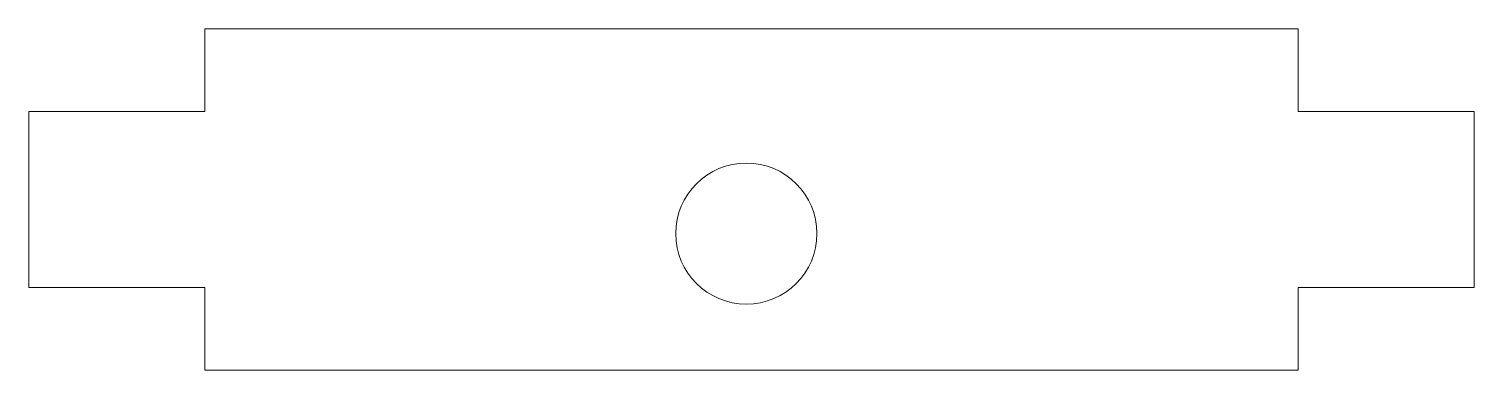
# Model space of a CAD drawing. Header units: millimetres. Extents: x 0 to 42.3, y 0 to 10.
import ezdxf

# ---------------------------------------------------------------- set-up
doc = ezdxf.new("R2010")
doc.units = ezdxf.units.MM

msp = doc.modelspace()

# ---------------------------------------------------------------- linework, layer by layer
at = {"color": 7, "linetype": 'Continuous', "lineweight": 15}
for p, q in [((5.15, 10), (5.15, 7.575)), ((37.15, 10), (5.15, 10)), ((37.15, 7.575), (37.15, 10)), ((0, 7.575), (0, 2.425)), ((5.15, 7.575), (0, 7.575)), ((42.3, 7.575), (37.15, 7.575)), ((42.3, 2.425), (42.3, 7.575)), ((0, 2.425), (5.15, 2.425)), ((5.15, 2.425), (5.15, 0)), ((37.15, 2.425), (42.3, 2.425)), ((37.15, 0), (37.15, 2.425)), ((5.15, 0), (37.15, 0))]:
    msp.add_line(p, q, dxfattribs=at)
msp.add_circle((21, 4), 2.067, dxfattribs=at)

doc.saveas('drawing.dxf')
